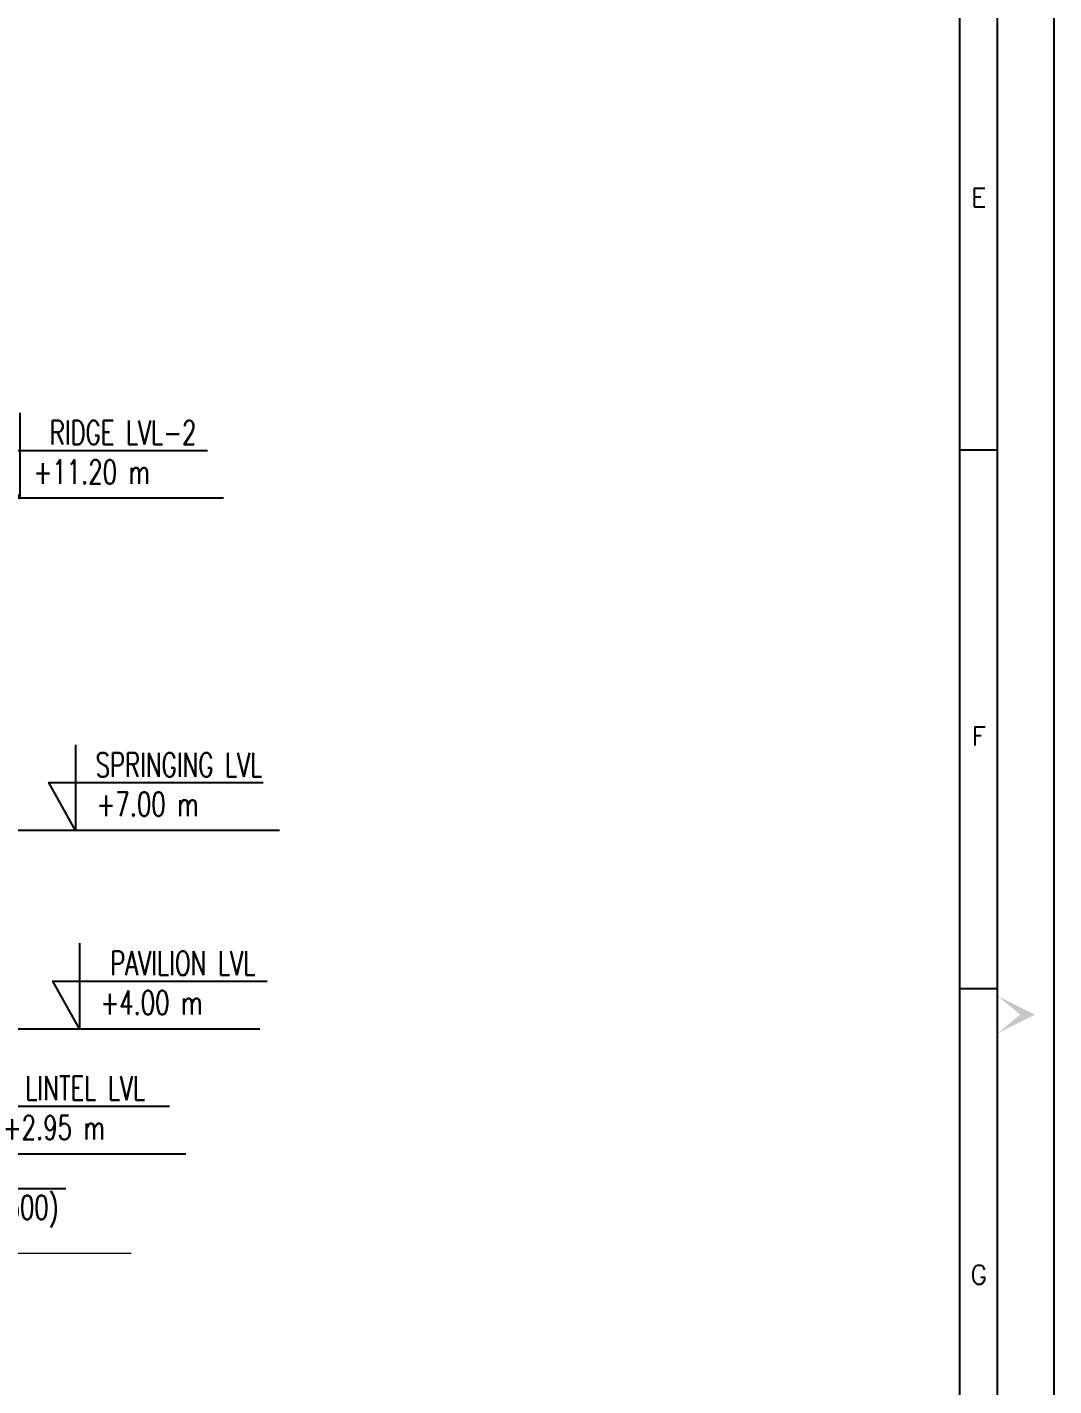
# Model space of a CAD drawing. Header units: millimetres. Extents: x 2659630 to 6742168, y -2425387 to -732288.
# Drawn here: x 3511762 to 3524615, y -1223905 to -1206892 of the extents above; entities that cross this region are included whole.
import ezdxf
from ezdxf.enums import TextEntityAlignment as Align

# ---------------------------------------------------------------- set-up
doc = ezdxf.new("R2010")
doc.units = ezdxf.units.MM
doc.layers.add('A-STAIRS', color=31, linetype='Continuous', lineweight=18)
for name, color, linetype in [('PNA', 8, 'Continuous'), ('S-BEAM NO', 3, 'Continuous'), ('S-DIM-1', 5, 'Continuous'), ('S-LEVEL SECTION', 3, 'Continuous')]:
    doc.layers.add(name, color=color, linetype=linetype)
doc.styles.add('ROMANS', font='r.shx', dxfattribs={"width": 0.7})
doc.dimstyles.new('dim33.33', dxfattribs={"dimtxt": 250, "dimasz": 250, "dimexe": 200, "dimexo": 200, "dimgap": 100, "dimtad": 1, "dimdec": 0, "dimlfac": 0.333331, "dimzin": 0, "dimdsep": 46, "dimtxsty": 'ROMANS', "dimcen": 0, "dimclrd": 5, "dimclre": 5, "dimclrt": 4, "dimadec": 0, "dimazin": 0, "dimtfac": 1, "dimtdec": 0, "dimtix": 1, "dimtofl": 0, "dimtmove": 2, "dimatfit": 3, "dimfxl": 1, "dimtolj": 1, "dimtzin": 0, "dimlwd": -1, "dimlwe": -1, "dimarcsym": 0})

# ---------------------------------------------------------------- blocks, each defined once
blk = doc.blocks.new('FOLDER')
at = {"layer": 'PNA'}
for points in [[(-1250, 2500), (0, 0), (0, 1000)], [(1250, 2500), (0, 0), (0, 1000)]]:
    blk.add_solid(points, dxfattribs=at)
blk = doc.blocks.new('A1_SHEET.')
at = {"flags": 128}
blk.add_lwpolyline([(0, 0), (0, 594), (841, 594), (841, 0)], close=True, dxfattribs=at)
at = {"layer": 'PNA'}
for p, q in [((828.5, 226.45), (833.5, 226.45)), ((828.5, 154.7), (833.5, 154.7))]:
    blk.add_line(p, q, dxfattribs=at)
at = {"layer": 'PNA', "color": 1}
for points in [[(7.5, 6.2), (833.5, 6.2), (833.5, 587.8), (7.5, 587.8)], [(17.5, 11.2), (828.5, 11.2), (828.5, 582.8), (17.5, 582.8)]]:
    blk.add_lwpolyline(points, close=True, dxfattribs=at)
at = {"layer": 'PNA', "xscale": 0.0020000000001672, "yscale": 0.0020000000001672, "zscale": 0.0020000000001672, "rotation": 90}
blk.add_blockref('FOLDER', (838.5, 151.2), dxfattribs=at)
at = {"layer": 'PNA', "style": 'ROMANS'}
for s, p in [('E', (831, 260.05)), ('F', (831, 188.3)), ('G', (831, 116.55))]:
    blk.add_text(s, height=2.5, dxfattribs=at).set_placement(p, align=Align.MIDDLE)

msp = doc.modelspace()

# ---------------------------------------------------------------- linework, layer by layer
at = {"layer": 'A-STAIRS'}
msp.add_lwpolyline([(3513065.678, -1222247.498), (3500871.371, -1222247.498), (3500816.982, -1222323.399), (3500808.576, -1222164.872), (3500749.368, -1222247.498), (3499095.351, -1222247.498), (3499040.962, -1222323.399), (3499032.556, -1222164.872), (3498973.348, -1222247.498), (3497319.332, -1222247.498), (3497264.942, -1222323.399), (3497256.56, -1222165.316), (3497197.328, -1222247.498), (3487607.83, -1222247.498)], dxfattribs=at)
at = {"layer": 'S-LEVEL SECTION'}
for p, q in [((3514220.452, -1212791.476), (3501935.878, -1212791.476)), ((3514920.197, -1216951.961), (3511224.454, -1216951.961)), ((3511522.978, -1219436.323), (3514675.331, -1219436.323)), ((3513746.622, -1221001.932), (3510050.879, -1221001.932))]:
    msp.add_line(p, q, dxfattribs=at)
for points in [[(3511668.561, -1211718.962), (3511668.561, -1212791.709), (3511334.476, -1212191.421), (3514018.006, -1212191.421)], [(3511668.561, -1211718.962), (3511668.561, -1212791.709), (3511334.476, -1212191.421), (3514018.006, -1212191.421)], [(3511668.561, -1211718.962), (3511668.561, -1212791.709), (3511334.476, -1212191.421), (3514018.006, -1212191.421)], [(3512368.306, -1215879.446), (3512368.306, -1216952.193), (3512034.221, -1216351.905), (3514717.751, -1216351.905)], [(3512368.306, -1215879.446), (3512368.306, -1216952.193), (3512034.221, -1216351.905), (3514717.751, -1216351.905)], [(3512368.306, -1215879.446), (3512368.306, -1216952.193), (3512034.221, -1216351.905), (3514717.751, -1216351.905)], [(3512416.174, -1218363.576), (3512416.174, -1219436.323), (3512082.089, -1218836.035), (3514765.619, -1218836.035)], [(3512416.174, -1218363.576), (3512416.174, -1219436.323), (3512082.089, -1218836.035), (3514765.619, -1218836.035)], [(3512416.174, -1218363.576), (3512416.174, -1219436.323), (3512082.089, -1218836.035), (3514765.619, -1218836.035)], [(3511194.731, -1219929.418), (3511194.731, -1221002.164), (3510860.646, -1220401.877), (3513544.176, -1220401.877)], [(3511194.731, -1219929.418), (3511194.731, -1221002.164), (3510860.646, -1220401.877), (3513544.176, -1220401.877)], [(3511194.731, -1219929.418), (3511194.731, -1221002.164), (3510860.646, -1220401.877), (3513544.176, -1220401.877)]]:
    msp.add_lwpolyline(points, dxfattribs=at)

# ---------------------------------------------------------------- block references
at = {"xscale": 94.00879904875153, "yscale": 94.00879904875153, "zscale": 94.00879904875153}
msp.add_blockref('A1_SHEET.', (3445553.335, -1233470.769), dxfattribs=at)

# ---------------------------------------------------------------- texts
at = {"layer": 'S-BEAM NO', "style": 'ROMANS', "width": 0.7}
msp.add_text('(230X500)', height=300, dxfattribs=at).set_placement((3511401.433, -1221670.109, 0), align=Align.MIDDLE_CENTER)
at = {"layer": 'S-LEVEL SECTION', "char_height": 300, "attachment_point": 5, "line_spacing_factor": 0.938532, "style": 'ROMANS'}
for s, insert in [('RIDGE LVL-2', (3512962.582, -1211968.062)), ('+11.20 m', (3512571.622, -1212460.31)), ('SPRINGING LVL', (3513662.327, -1216128.546)), ('+7.00 m', (3513271.367, -1216620.795)), ('PAVILION LVL', (3513710.195, -1218612.676)), ('+4.00 m', (3513319.236, -1219104.925)), ('LINTEL LVL', (3512488.752, -1220178.517)), ('+2.95 m', (3512097.792, -1220670.766))]:
    msp.add_mtext(s, dxfattribs=dict(at, insert=insert))

# ---------------------------------------------------------------- leaders
at = {"layer": 'S-DIM-1'}
msp.add_leader([(3510050.879, -1220375.456, 0), (3510718.115, -1221432.993, 0), (3512245.623, -1221432.993, 0)], dimstyle='dim33.33', dxfattribs=at)
msp.add_leader([(3510050.879, -1220375.456, 0), (3510718.115, -1221432.993, 0), (3512245.623, -1221432.993, 0)], dimstyle='dim33.33', dxfattribs=at)
msp.add_leader([(3510050.879, -1220375.456, 0), (3510718.115, -1221432.993, 0), (3512245.623, -1221432.993, 0)], dimstyle='dim33.33', dxfattribs=at)

doc.saveas('drawing.dxf')
